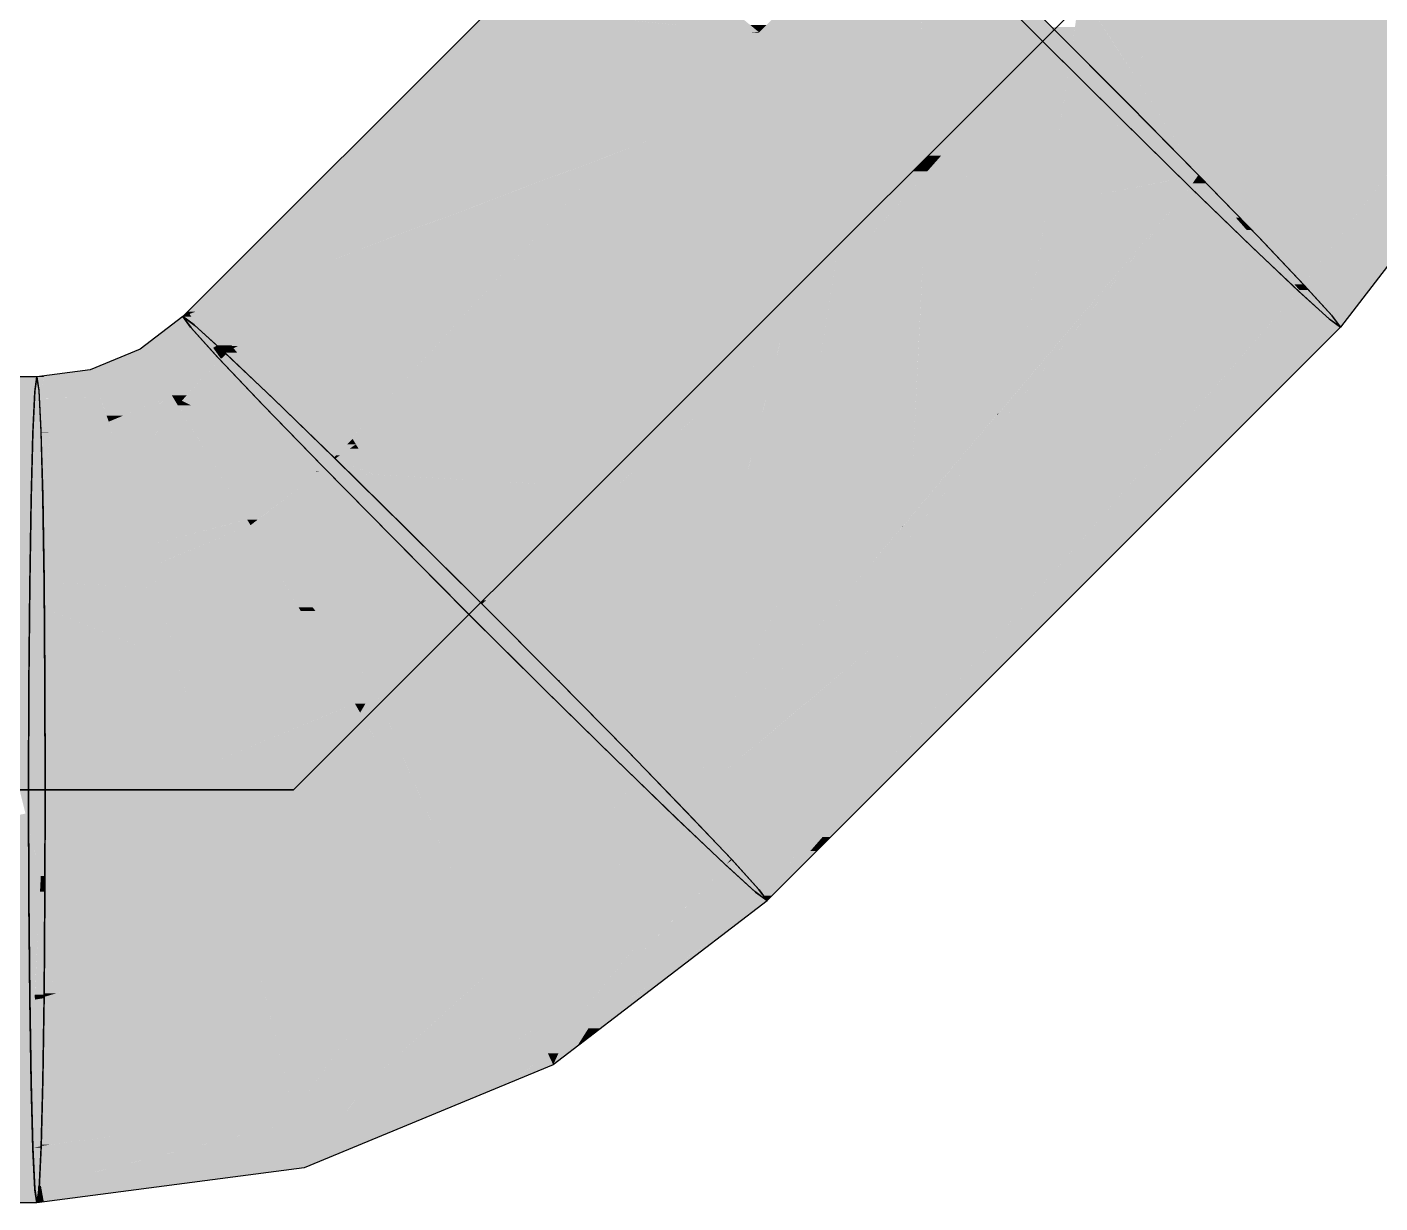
# Model space of a CAD drawing. Extents: x 0 to 756, y -25 to 420.
# Drawn here: x 333.485 to 335.319, y 205.983 to 207.577 of the extents above; entities that cross this region are included whole.
import ezdxf

# ---------------------------------------------------------------- set-up
doc = ezdxf.new("R2010")
doc.units = 0
doc.layers.get('0').update_dxf_attribs({"lineweight": 25})
doc.layers.add('S_Schmutzwasser', color=7, linetype='Continuous', lineweight=35, true_color=0x808040)
doc.layers.add('S_Schmutzwasser-Shading', color=7, linetype='Continuous', lineweight=35, true_color=0x808040)

# ---------------------------------------------------------------- blocks, each defined once
blk = doc.blocks.new('Shading-A0T78OMVOY', base_point=(335.2149, 207.2281))
at = {"layer": 'S_Schmutzwasser-Shading', "color": 57, "true_color": 0x7d7d3e}
for points in [[(334.6975, 207.5688), (334.4762, 207.5688), (334.6876, 207.7613)], [(334.4762, 207.5688), (334.6876, 207.7613), (334.6687, 207.7613)], [(334.8755, 207.5754), (334.6972, 207.5754), (334.6876, 207.7613)], [(334.9614, 207.5491), (334.9015, 207.5491), (334.9119, 207.6266)], [(334.9871, 207.5091), (335.0264, 207.6266), (334.9119, 207.6266)], [(335.1722, 207.5091), (334.9871, 207.5091), (335.2492, 207.6095)], [(334.9871, 207.5091), (335.2492, 207.6095), (335.0207, 207.6095)], [(334.5307, 207.4245), (334.3318, 207.4245), (334.4762, 207.5688)], [(334.5389, 207.4027), (334.6975, 207.5688), (334.4762, 207.5688)], [(334.7061, 207.4027), (334.5389, 207.4027), (334.6975, 207.5688)], [(334.6985, 207.5492), (334.8755, 207.5754), (334.6972, 207.5754)], [(334.8526, 207.5492), (334.6985, 207.5492), (334.8755, 207.5754)], [(334.9014, 207.5492), (334.8526, 207.5492), (334.8771, 207.5738)], [(334.8526, 207.5492), (334.8771, 207.5738), (334.8741, 207.5738)], [(334.9015, 207.5491), (334.9052, 207.577), (334.8739, 207.577)], [(334.8771, 207.5738), (334.8741, 207.5738), (334.8755, 207.5754)], [(334.7061, 207.4027), (334.8526, 207.5492), (334.6985, 207.5492)], [(334.705, 207.3813), (334.852, 207.5485), (334.8518, 207.5485)], [(334.7239, 207.4027), (334.7061, 207.4027), (334.8518, 207.5485)], [(334.8677, 207.3365), (334.7279, 207.3365), (334.9021, 207.5485)], [(334.8861, 207.529), (334.8348, 207.529), (334.8526, 207.5492)], [(334.852, 207.5485), (334.8518, 207.5485), (334.8526, 207.5492)], [(334.8538, 207.5485), (334.9014, 207.5492), (334.8526, 207.5492)], [(334.9021, 207.5485), (334.8538, 207.5485), (334.9014, 207.5492)], [(334.8861, 207.529), (334.9021, 207.5485), (334.8538, 207.5485)], [(334.9754, 207.4744), (334.8901, 207.4744), (334.9021, 207.5485)], [(334.9411, 207.5091), (334.9614, 207.5491), (334.9015, 207.5491)], [(334.9871, 207.5091), (334.9411, 207.5091), (334.9614, 207.5491)], [(334.7647, 207.3813), (334.705, 207.3813), (334.8861, 207.529)], [(334.705, 207.3813), (334.8861, 207.529), (334.8348, 207.529)], [(334.9754, 207.4744), (334.9871, 207.5091), (334.9411, 207.5091)], [(335.0093, 207.4744), (334.9754, 207.4744), (334.9871, 207.5091)], [(335.0713, 207.3776), (335.1722, 207.5091), (334.9871, 207.5091)], [(334.9227, 207.3472), (334.8694, 207.3472), (334.9754, 207.4744)], [(334.8694, 207.3472), (334.9754, 207.4744), (334.8901, 207.4744)], [(335.0724, 207.3764), (334.9348, 207.3764), (334.9754, 207.4744)], [(335.0713, 207.3776), (335.0093, 207.4744), (334.9754, 207.4744)], [(334.5233, 207.2199), (334.1273, 207.2199), (334.3318, 207.4245)], [(334.4658, 207.2813), (334.5307, 207.4245), (334.3318, 207.4245)], [(334.5847, 207.2813), (334.4658, 207.2813), (334.5307, 207.4245)], [(334.5847, 207.2813), (334.7061, 207.4027), (334.5389, 207.4027)], [(334.705, 207.3813), (334.6847, 207.3813), (334.7061, 207.4027)], [(334.705, 207.3813), (334.7239, 207.4027), (334.7061, 207.4027)], [(334.624, 207.289), (334.5924, 207.289), (334.705, 207.3813)], [(334.5924, 207.289), (334.705, 207.3813), (334.6847, 207.3813)], [(334.7012, 207.304), (334.6372, 207.304), (334.705, 207.3813)], [(334.7012, 207.304), (334.7647, 207.3813), (334.705, 207.3813)], [(334.9227, 207.3472), (335.0724, 207.3764), (334.9348, 207.3764)], [(335.0466, 207.3472), (334.9227, 207.3472), (335.0651, 207.3657)], [(334.9227, 207.3472), (335.0651, 207.3657), (335.0179, 207.3657)], [(335.0651, 207.3657), (335.0179, 207.3657), (335.0724, 207.3764)], [(335.0651, 207.3657), (335.0741, 207.3747), (335.0713, 207.3747)], [(335.0741, 207.3747), (335.0713, 207.3747), (335.0724, 207.3764)], [(334.8351, 207.1358), (335.0466, 207.3472), (334.9227, 207.3472)], [(334.8677, 207.3365), (334.9227, 207.3472), (334.8694, 207.3472)], [(334.9183, 207.3365), (334.8677, 207.3365), (334.9227, 207.3472)], [(334.7012, 207.304), (334.8677, 207.3365), (334.7279, 207.3365)], [(334.8624, 207.304), (334.7012, 207.304), (334.8677, 207.3365)], [(334.8351, 207.1358), (334.9183, 207.3365), (334.8677, 207.3365)], [(334.6978, 207.236), (334.5775, 207.236), (334.7005, 207.289)], [(334.5775, 207.236), (334.7005, 207.289), (334.624, 207.289)], [(334.6173, 207.2813), (334.5847, 207.2813), (334.624, 207.289)], [(334.5847, 207.2813), (334.624, 207.289), (334.5924, 207.289)], [(334.624, 207.289), (334.7012, 207.304), (334.6372, 207.304)], [(334.7005, 207.289), (334.624, 207.289), (334.7012, 207.304)], [(334.8351, 207.1358), (334.6929, 207.1358), (334.8624, 207.304)], [(334.6929, 207.1358), (334.8624, 207.304), (334.7012, 207.304)], [(334.5233, 207.2199), (334.5847, 207.2813), (334.4658, 207.2813)], [(334.5749, 207.2199), (334.5233, 207.2199), (334.5847, 207.2813)], [(334.5775, 207.236), (334.6173, 207.2813), (334.5847, 207.2813)], [(334.6854, 206.9861), (334.5375, 206.9861), (334.5775, 207.236)], [(334.6854, 206.9861), (334.6978, 207.236), (334.5775, 207.236)], [(333.9704, 207.0187), (333.9261, 207.0187), (334.5233, 207.2199)], [(333.9261, 207.0187), (334.5233, 207.2199), (334.1273, 207.2199)], [(334.3089, 207.0055), (333.9341, 207.0055), (334.5233, 207.2199)], [(334.5052, 207.148), (334.4514, 207.148), (334.5233, 207.2199)], [(334.5344, 206.9665), (334.4596, 206.9665), (334.5749, 207.2199)], [(334.4596, 206.9665), (334.5749, 207.2199), (334.5233, 207.2199)], [(334.2843, 206.9548), (334.2582, 206.9548), (334.5052, 207.148)], [(334.2582, 206.9548), (334.5052, 207.148), (334.4514, 207.148)], [(334.4587, 206.963), (334.2937, 206.963), (334.5052, 207.148)], [(334.6854, 206.9861), (334.8351, 207.1358), (334.6929, 207.1358)], [(333.9306, 207.0112), (333.9186, 207.0112), (333.9261, 207.0187)], [(333.9341, 207.0055), (333.9704, 207.0187), (333.9261, 207.0187)], [(333.9008, 206.9934), (333.9092, 206.9965), (333.9039, 206.9965)], [(333.9048, 206.9934), (333.9008, 206.9934), (333.9092, 206.9965)], [(333.9424, 206.9918), (333.9024, 206.9918), (333.9395, 206.9965)], [(333.9024, 206.9918), (333.9395, 206.9965), (333.9092, 206.9965)], [(333.9092, 206.9965), (333.9039, 206.9965), (333.9306, 207.0112)], [(333.9039, 206.9965), (333.9306, 207.0112), (333.9186, 207.0112)], [(333.9395, 206.9965), (333.9092, 206.9965), (333.9341, 207.0055)], [(333.9092, 206.9965), (333.9341, 207.0055), (333.9223, 207.0055)], [(333.9341, 207.0055), (333.9223, 207.0055), (333.9306, 207.0112)], [(333.9554, 206.9702), (334.3089, 207.0055), (333.9341, 207.0055)], [(334.2736, 206.9702), (333.9554, 206.9702), (334.3089, 207.0055)], [(333.9208, 206.9736), (333.8816, 206.9736), (333.9037, 206.9906)], [(333.9024, 206.9918), (333.9048, 206.9934), (333.9008, 206.9934)], [(333.9509, 206.972), (333.9224, 206.972), (333.9024, 206.9918)], [(333.9554, 206.9702), (333.9424, 206.9918), (333.9024, 206.9918)], [(334.5093, 206.8099), (334.6854, 206.9861), (334.5375, 206.9861)], [(333.7878, 206.9016), (333.9228, 206.9717), (333.8791, 206.9717)], [(333.9616, 206.9016), (333.7878, 206.9016), (333.9228, 206.9717)], [(333.9228, 206.9717), (333.8791, 206.9717), (333.8816, 206.9736)], [(333.9228, 206.9717), (333.9208, 206.9736), (333.8816, 206.9736)], [(334.2569, 206.9535), (333.9411, 206.9535), (333.9224, 206.972)], [(333.9554, 206.9702), (333.9509, 206.972), (333.9224, 206.972)], [(334.0019, 206.8934), (333.9661, 206.8934), (333.9228, 206.9717)], [(334.2569, 206.9535), (334.2736, 206.9702), (333.9554, 206.9702)], [(334.4194, 206.8066), (334.1217, 206.8066), (334.4587, 206.963)], [(334.4411, 206.9548), (334.2843, 206.9548), (334.4587, 206.963)], [(334.2843, 206.9548), (334.4587, 206.963), (334.2937, 206.963)], [(334.5093, 206.8099), (334.4202, 206.8099), (334.5338, 206.963)], [(334.4202, 206.8099), (334.5338, 206.963), (334.4587, 206.963)], [(334.5338, 206.963), (334.4587, 206.963), (334.5344, 206.9665)], [(334.4587, 206.963), (334.5344, 206.9665), (334.4596, 206.9665)], [(334.0999, 206.7965), (334.2569, 206.9535), (333.9411, 206.9535)], [(334.1073, 206.7999), (334.1033, 206.7999), (334.2828, 206.9535)], [(334.1033, 206.7999), (334.2828, 206.9535), (334.2569, 206.9535)], [(334.1073, 206.7999), (334.4411, 206.9548), (334.2843, 206.9548)], [(334.2828, 206.9535), (334.2569, 206.9535), (334.2843, 206.9548)], [(334.2569, 206.9535), (334.2843, 206.9548), (334.2582, 206.9548)], [(333.8168, 206.852), (333.6679, 206.852), (333.7878, 206.9016)], [(333.8721, 206.7901), (333.853, 206.7901), (333.7878, 206.9016)], [(333.8757, 206.7853), (333.9616, 206.9016), (333.7878, 206.9016)], [(334.026, 206.7853), (333.8757, 206.7853), (333.9616, 206.9016)], [(334.0334, 206.7719), (334.0019, 206.8934), (333.9661, 206.8934)], [(334.1031, 206.7932), (334.0625, 206.7932), (334.0019, 206.8934)], [(334.0754, 206.7719), (334.0334, 206.7719), (334.0019, 206.8934)], [(333.8205, 206.8457), (333.6527, 206.8457), (333.8168, 206.852)], [(333.6527, 206.8457), (333.8168, 206.852), (333.6679, 206.852)], [(333.658, 206.8266), (333.5079, 206.8266), (333.6527, 206.8457)], [(333.6607, 206.8169), (333.8205, 206.8457), (333.6527, 206.8457)], [(333.8373, 206.8169), (333.6607, 206.8169), (333.8205, 206.8457)], [(315.7383, 206.545), (333.5094, 206.545), (333.4492, 206.8226)], [(333.5081, 206.7916), (333.5079, 206.8226), (333.4492, 206.8226)], [(333.5081, 206.7916), (333.4559, 206.7916), (333.4492, 206.8226)], [(333.6586, 206.8243), (333.5079, 206.8243), (333.658, 206.8266)], [(333.5079, 206.8243), (333.658, 206.8266), (333.5079, 206.8266)], [(333.5426, 206.8226), (333.5079, 206.8226), (333.5079, 206.8243)], [(333.6607, 206.8169), (333.6586, 206.8243), (333.5079, 206.8243)], [(333.5081, 206.7884), (333.5426, 206.8226), (333.5079, 206.8226)], [(333.5342, 206.7884), (333.5081, 206.7884), (333.5426, 206.8226)], [(333.671, 206.7791), (333.5319, 206.7791), (333.6607, 206.8169)], [(333.5319, 206.7791), (333.6607, 206.8169), (333.5412, 206.8169)], [(333.6607, 206.8169), (333.5412, 206.8169), (333.5426, 206.8226)], [(333.853, 206.7901), (333.668, 206.7901), (333.6607, 206.8169)], [(333.853, 206.7901), (333.8373, 206.8169), (333.6607, 206.8169)], [(334.1034, 206.7965), (334.0999, 206.7965), (334.1073, 206.7999)], [(334.0999, 206.7965), (334.1073, 206.7999), (334.1033, 206.7999)], [(334.1015, 206.7948), (334.1034, 206.7965), (334.0999, 206.7965)], [(334.344, 206.7948), (334.1015, 206.7948), (334.4194, 206.8066)], [(334.1015, 206.7948), (334.2394, 206.7999), (334.1073, 206.7999)], [(334.1339, 206.762), (334.344, 206.7948), (334.1015, 206.7948)], [(334.2394, 206.7999), (334.1073, 206.7999), (334.4194, 206.8066)], [(334.1073, 206.7999), (334.4194, 206.8066), (334.1217, 206.8066)], [(334.412, 206.7771), (334.2302, 206.7771), (334.4194, 206.8066)], [(334.3903, 206.6909), (334.5093, 206.8099), (334.4202, 206.8099)], [(333.5094, 206.545), (333.5081, 206.7916), (333.4559, 206.7916)], [(333.5319, 206.7791), (333.5342, 206.7884), (333.5081, 206.7884)], [(333.6878, 206.718), (333.5085, 206.718), (333.5081, 206.7884)], [(333.6878, 206.718), (333.671, 206.7791), (333.5319, 206.7791)], [(333.6878, 206.718), (333.853, 206.7901), (333.668, 206.7901)], [(333.8952, 206.718), (333.6878, 206.718), (333.853, 206.7901)], [(333.8757, 206.7853), (333.8558, 206.7853), (333.853, 206.7901)], [(333.8757, 206.7853), (333.8721, 206.7901), (333.853, 206.7901)], [(333.9175, 206.6798), (333.8757, 206.7853), (333.8558, 206.7853)], [(333.9554, 206.6798), (333.9175, 206.6798), (333.8757, 206.7853)], [(334.0459, 206.7493), (333.9029, 206.7493), (333.8757, 206.7853)], [(334.0459, 206.7493), (334.026, 206.7853), (333.8757, 206.7853)], [(334.1346, 206.7614), (334.0617, 206.7614), (334.1031, 206.7932)], [(334.0754, 206.7719), (334.1031, 206.7932), (334.0625, 206.7932)], [(334.3757, 206.762), (334.1339, 206.762), (334.412, 206.7771)], [(334.1339, 206.762), (334.412, 206.7771), (334.2302, 206.7771)], [(334.3905, 206.6917), (334.2059, 206.6917), (334.412, 206.7771)], [(334.2041, 206.6911), (333.9801, 206.6911), (334.1346, 206.7614)], [(334.0459, 206.7493), (334.0754, 206.7719), (334.0334, 206.7719)], [(334.108, 206.7493), (334.0459, 206.7493), (334.1346, 206.7614)], [(334.0459, 206.7493), (334.1346, 206.7614), (334.0617, 206.7614)], [(334.2042, 206.691), (334.3757, 206.762), (334.1339, 206.762)], [(333.9554, 206.6798), (334.0459, 206.7493), (333.9029, 206.7493)], [(333.9554, 206.6798), (334.108, 206.7493), (334.0459, 206.7493)], [(333.5093, 206.5759), (333.6878, 206.718), (333.5085, 206.718)], [(333.7267, 206.5759), (333.5093, 206.5759), (333.6878, 206.718)], [(333.9186, 206.6779), (333.8952, 206.718), (333.6878, 206.718)], [(333.9186, 206.6779), (333.6988, 206.6779), (333.6878, 206.718)], [(334.1718, 206.6798), (333.9554, 206.6798), (334.2041, 206.6911)], [(333.9554, 206.6798), (334.2041, 206.6911), (333.9801, 206.6911)], [(334.28, 206.6144), (333.9833, 206.6144), (334.2041, 206.6911)], [(334.2071, 206.691), (334.2042, 206.691), (334.2059, 206.6917)], [(334.2725, 206.6219), (334.2071, 206.691), (334.2042, 206.691)], [(334.2072, 206.6909), (334.3905, 206.6917), (334.2059, 206.6917)], [(334.3213, 206.6219), (334.2725, 206.6219), (334.2071, 206.691)], [(334.3903, 206.6909), (334.2072, 206.6909), (334.3905, 206.6917)], [(334.3213, 206.6219), (334.3903, 206.6909), (334.2072, 206.6909)], [(333.7037, 206.6598), (333.9186, 206.6779), (333.6988, 206.6779)], [(333.9292, 206.6598), (333.7037, 206.6598), (333.9186, 206.6779)], [(333.9186, 206.6779), (333.9554, 206.6798), (333.9175, 206.6798)], [(333.9529, 206.6779), (333.9186, 206.6779), (333.9554, 206.6798)], [(333.9292, 206.6598), (333.9529, 206.6779), (333.9186, 206.6779)], [(333.9436, 206.6598), (333.9292, 206.6598), (333.9554, 206.6798)], [(333.9692, 206.6474), (333.9363, 206.6474), (333.9554, 206.6798)], [(333.9833, 206.6144), (334.1718, 206.6798), (333.9554, 206.6798)], [(333.7267, 206.5759), (333.9292, 206.6598), (333.7037, 206.6598)], [(333.8742, 206.5759), (333.7267, 206.5759), (333.9363, 206.6474)], [(333.7267, 206.5759), (333.9363, 206.6474), (333.8994, 206.6474)], [(333.9363, 206.6474), (333.8994, 206.6474), (333.9292, 206.6598)], [(333.9597, 206.6062), (333.9005, 206.6062), (333.9363, 206.6474)], [(333.9363, 206.6474), (333.9436, 206.6598), (333.9292, 206.6598)], [(333.9551, 206.6144), (333.9692, 206.6474), (333.9363, 206.6474)], [(333.9833, 206.6144), (333.9551, 206.6144), (333.9692, 206.6474)], [(333.9597, 206.6062), (333.9833, 206.6144), (333.9551, 206.6144)], [(333.9868, 206.6062), (333.9597, 206.6062), (333.9833, 206.6144)], [(333.9918, 206.5946), (334.28, 206.6144), (333.9833, 206.6144)], [(334.2996, 206.5946), (333.9918, 206.5946), (334.28, 206.6144)], [(334.2968, 206.5974), (334.3213, 206.6219), (334.2725, 206.6219)], [(334.0514, 206.4454), (333.7609, 206.4454), (333.9597, 206.6062)], [(333.7609, 206.4454), (333.9417, 206.5916), (333.8878, 206.5916)], [(333.9417, 206.5916), (333.8878, 206.5916), (333.9597, 206.6062)], [(333.8878, 206.5916), (333.9597, 206.6062), (333.9005, 206.6062)], [(334.0677, 206.4166), (333.9868, 206.6062), (333.9597, 206.6062)], [(334.0677, 206.4166), (334.2996, 206.5946), (333.9918, 206.5946)], [(333.5094, 206.5473), (333.7267, 206.5759), (333.5093, 206.5759)], [(333.7065, 206.5473), (333.5094, 206.5473), (333.7267, 206.5759)], [(333.7609, 206.4454), (333.6344, 206.4454), (333.7267, 206.5759)], [(333.7609, 206.4454), (333.8742, 206.5759), (333.7267, 206.5759)], [(333.4747, 206.5426), (315.7383, 206.545), (333.5094, 206.545)], [(333.4747, 206.5426), (333.5094, 206.5426), (333.5094, 206.545)], [(333.4749, 206.5421), (333.5094, 206.5426), (333.4747, 206.5426)], [(333.5094, 206.5421), (333.4749, 206.5421), (333.5094, 206.5426)], [(333.5035, 206.4258), (333.5094, 206.5421), (333.4749, 206.5421)], [(333.5088, 206.4258), (333.5035, 206.4258), (333.5094, 206.5426)], [(333.508, 206.2667), (333.7065, 206.5473), (333.5094, 206.5473)], [(333.4977, 206.4492), (333.1714, 206.4492), (333.4827, 206.5105)], [(332.9418, 206.263), (332.2242, 206.263), (333.4977, 206.4492)], [(332.2242, 206.263), (333.4977, 206.4492), (333.1714, 206.4492)], [(333.5035, 206.4258), (333.4279, 206.4258), (333.4977, 206.4492)], [(333.537, 206.2705), (333.5107, 206.2705), (333.7609, 206.4454)], [(333.5107, 206.2705), (333.7609, 206.4454), (333.6344, 206.4454)], [(333.7977, 206.3048), (333.5809, 206.3048), (333.7609, 206.4454)], [(333.7684, 206.4166), (334.0514, 206.4454), (333.7609, 206.4454)], [(334.0677, 206.4166), (333.7684, 206.4166), (334.0514, 206.4454)], [(333.4952, 206.2628), (332.9412, 206.2628), (333.5035, 206.4258)], [(332.9412, 206.2628), (333.5035, 206.4258), (333.4279, 206.4258)], [(333.5087, 206.4048), (333.5024, 206.4048), (333.5035, 206.4258)], [(333.5087, 206.4048), (333.5088, 206.4258), (333.5035, 206.4258)], [(333.7977, 206.3048), (334.0677, 206.4166), (333.7684, 206.4166)], [(333.5079, 206.265), (333.4954, 206.265), (333.5087, 206.4048)], [(333.4954, 206.265), (333.5087, 206.4048), (333.5024, 206.4048)], [(333.537, 206.2705), (333.7977, 206.3048), (333.5809, 206.3048)], [(332.9408, 206.2626), (333.4952, 206.2626), (332.9412, 206.2628)], [(333.4952, 206.2626), (333.4952, 206.2628), (332.9412, 206.2628)], [(333.4952, 206.2626), (333.5079, 206.265), (333.4954, 206.265)], [(333.4952, 206.2626), (333.5079, 206.2626), (333.5079, 206.265)], [(333.508, 206.2667), (333.537, 206.2705), (333.5107, 206.2705)]]:
    blk.add_solid(points, dxfattribs=at)
at = {"layer": 'S_Schmutzwasser-Shading', "color": 47, "true_color": 0x6d6d36}
for points in [[(335.425, 207.5029), (335.1674, 207.5029), (335.2492, 207.6095)], [(335.425, 207.5029), (335.4691, 207.6095), (335.2492, 207.6095)], [(334.3937, 207.577), (334.1945, 207.577), (334.2127, 207.5952)], [(334.4658, 207.5698), (334.4463, 207.5952), (334.2127, 207.5952)], [(334.4772, 207.5698), (334.4658, 207.5698), (334.4463, 207.5952)], [(333.9848, 207.294), (333.9115, 207.294), (334.3937, 207.577)], [(333.9115, 207.294), (334.3937, 207.577), (334.1945, 207.577)], [(334.3318, 207.4245), (334.1733, 207.4245), (334.4762, 207.5688)], [(334.1733, 207.4245), (334.4762, 207.5688), (334.3818, 207.5688)], [(334.4762, 207.5688), (334.3818, 207.5688), (334.3937, 207.577)], [(334.4772, 207.5698), (334.4872, 207.5798), (334.4651, 207.5798)], [(334.4762, 207.5688), (334.4772, 207.5698), (334.4658, 207.5698)], [(335.3288, 207.3776), (335.0713, 207.3776), (335.425, 207.5029)], [(335.0713, 207.3776), (335.425, 207.5029), (335.1674, 207.5029)], [(333.9848, 207.294), (334.3318, 207.4245), (334.1733, 207.4245)], [(334.3108, 207.4034), (334.2759, 207.4034), (334.3318, 207.4245)], [(334.0363, 207.1415), (333.7648, 207.1415), (334.2759, 207.4034)], [(333.976, 207.2497), (333.8672, 207.2497), (334.2759, 207.4034)], [(333.9261, 207.0187), (333.924, 207.0187), (334.2759, 207.4034)], [(333.9261, 207.0187), (334.3108, 207.4034), (334.2759, 207.4034)], [(334.814, 207.0513), (334.8002, 207.0513), (335.0659, 207.3651)], [(334.8017, 207.0532), (334.8009, 207.0532), (335.0659, 207.3651)], [(334.8009, 207.0532), (335.0659, 207.3651), (335.0645, 207.3651)], [(334.8708, 207.1358), (334.8351, 207.1358), (335.0651, 207.3657)], [(335.2095, 207.2203), (334.9497, 207.2203), (335.0659, 207.3651)], [(335.0659, 207.3651), (335.0645, 207.3651), (335.0651, 207.3657)], [(335.0665, 207.3657), (335.0651, 207.3657), (335.0741, 207.3747)], [(335.0659, 207.3651), (335.0665, 207.3657), (335.0651, 207.3657)], [(335.0825, 207.3651), (335.0659, 207.3651), (335.0741, 207.3747)], [(335.1231, 207.3188), (335.1118, 207.3188), (335.0659, 207.3651)], [(335.1231, 207.3188), (335.0825, 207.3651), (335.0659, 207.3651)], [(335.2145, 207.2286), (335.3288, 207.3776), (335.0713, 207.3776)], [(335.1277, 207.3188), (335.1231, 207.3188), (335.0741, 207.3747)], [(335.2095, 207.2203), (335.1231, 207.3188), (335.1118, 207.3188)], [(335.144, 207.3019), (335.1379, 207.3019), (335.1231, 207.3188)], [(335.144, 207.3019), (335.1277, 207.3188), (335.1231, 207.3188)], [(333.8672, 207.2497), (333.9848, 207.294), (333.9115, 207.294)], [(335.2027, 207.2281), (335.144, 207.3019), (335.1379, 207.3019)], [(335.2149, 207.2281), (335.2027, 207.2281), (335.144, 207.3019)], [(333.7711, 207.1447), (333.7622, 207.1447), (333.976, 207.2497)], [(333.7622, 207.1447), (333.976, 207.2497), (333.8672, 207.2497)], [(334.7748, 206.7856), (334.6901, 206.7856), (335.2095, 207.2203)], [(334.9652, 207.0158), (334.7855, 207.0158), (335.2095, 207.2203)], [(334.7855, 207.0158), (335.2095, 207.2203), (334.9497, 207.2203)], [(335.2095, 207.2203), (335.2149, 207.2281), (335.2027, 207.2281)], [(335.2095, 207.2203), (335.2161, 207.2269), (335.2141, 207.2269)], [(335.2161, 207.2269), (335.2141, 207.2269), (335.2149, 207.2281)], [(333.7648, 207.1415), (333.759, 207.1415), (333.7622, 207.1447)], [(333.7648, 207.1415), (333.7711, 207.1447), (333.7622, 207.1447)], [(333.7011, 207.0775), (333.6812, 207.0775), (333.747, 207.128)], [(333.8206, 207.0704), (333.6947, 207.0704), (333.7547, 207.1339)], [(333.6947, 207.0704), (333.7491, 207.128), (333.747, 207.128)], [(333.7491, 207.128), (333.747, 207.128), (333.7547, 207.1339)], [(333.753, 207.1355), (333.7648, 207.1415), (333.759, 207.1415)], [(333.7697, 207.1355), (333.753, 207.1355), (333.7648, 207.1415)], [(333.828, 207.0633), (333.7697, 207.1355), (333.753, 207.1355)], [(333.828, 207.0633), (334.0363, 207.1415), (333.7648, 207.1415)], [(333.9648, 207.0633), (333.828, 207.0633), (334.0363, 207.1415)], [(334.8009, 207.0532), (334.7525, 207.0532), (334.8351, 207.1358)], [(334.8009, 207.0532), (334.8708, 207.1358), (334.8351, 207.1358)], [(333.6306, 207.0434), (333.599, 207.0434), (333.6812, 207.0775)], [(333.6891, 207.0643), (333.6617, 207.0643), (333.6812, 207.0775)], [(333.6947, 207.0704), (333.6854, 207.0704), (333.6812, 207.0775)], [(333.6947, 207.0704), (333.7011, 207.0775), (333.6812, 207.0775)], [(333.6891, 207.0643), (333.6947, 207.0704), (333.6854, 207.0704)], [(333.7066, 207.0643), (333.6891, 207.0643), (333.6947, 207.0704)], [(333.8489, 206.9906), (333.8206, 207.0704), (333.6947, 207.0704)], [(333.9037, 206.9906), (333.8489, 206.9906), (333.8206, 207.0704)], [(333.6747, 207.0452), (333.6332, 207.0452), (333.6891, 207.0643)], [(333.6332, 207.0452), (333.6891, 207.0643), (333.6617, 207.0643)], [(333.7182, 207.0163), (333.6528, 207.0163), (333.6891, 207.0643)], [(333.7242, 207.0065), (333.7066, 207.0643), (333.6891, 207.0643)], [(333.8183, 207.0065), (333.7242, 207.0065), (333.7066, 207.0643)], [(333.9008, 206.9934), (333.9648, 207.0633), (333.828, 207.0633)], [(334.6722, 206.9003), (334.6717, 206.9003), (334.8002, 207.0513)], [(334.6717, 206.9003), (334.8002, 207.0513), (334.7994, 207.0513)], [(334.7442, 206.9861), (334.6854, 206.9861), (334.8009, 207.0532)], [(334.6854, 206.9861), (334.8009, 207.0532), (334.7525, 207.0532)], [(334.7855, 207.0158), (334.7701, 207.0158), (334.8002, 207.0513)], [(334.7855, 207.0158), (334.814, 207.0513), (334.8002, 207.0513)], [(334.8002, 207.0513), (334.7994, 207.0513), (334.8009, 207.0532)], [(334.8002, 207.0513), (334.8017, 207.0532), (334.8009, 207.0532)], [(333.6285, 207.042), (333.5956, 207.042), (333.6306, 207.0434)], [(333.5956, 207.042), (333.6306, 207.0434), (333.599, 207.0434)], [(333.601, 207.0235), (333.6285, 207.042), (333.5956, 207.042)], [(333.6582, 207.0235), (333.601, 207.0235), (333.6733, 207.0434)], [(333.601, 207.0235), (333.6733, 207.0434), (333.6306, 207.0434)], [(333.6733, 207.0434), (333.6306, 207.0434), (333.6747, 207.0452)], [(333.6306, 207.0434), (333.6747, 207.0452), (333.6332, 207.0452)], [(333.4492, 206.8226), (333.5079, 206.8226), (332.0705, 207.0276)], [(333.5079, 206.8226), (332.0705, 207.0276), (333.5038, 207.0276)], [(333.7242, 207.0065), (333.6059, 207.0065), (333.601, 207.0235)], [(333.6528, 207.0163), (333.6582, 207.0235), (333.601, 207.0235)], [(333.7242, 207.0065), (333.7182, 207.0163), (333.6528, 207.0163)], [(333.9008, 206.9934), (333.9261, 207.0187), (333.924, 207.0187)], [(334.7241, 206.8676), (334.6665, 206.8676), (334.7855, 207.0158)], [(334.6921, 206.8995), (334.6716, 206.8995), (334.7855, 207.0158)], [(334.6716, 206.8995), (334.7855, 207.0158), (334.7701, 207.0158)], [(334.6901, 206.7856), (334.9652, 207.0158), (334.7855, 207.0158)], [(333.6342, 206.9093), (333.7242, 207.0065), (333.6059, 207.0065)], [(333.7831, 206.9093), (333.6342, 206.9093), (333.7242, 207.0065)], [(333.8775, 206.9745), (333.7436, 206.9745), (333.7242, 207.0065)], [(333.8816, 206.9736), (333.8183, 207.0065), (333.7242, 207.0065)], [(333.8816, 206.9736), (333.9037, 206.9906), (333.8489, 206.9906)], [(334.6717, 206.9003), (334.5996, 206.9003), (334.6854, 206.9861)], [(334.6717, 206.9003), (334.7442, 206.9861), (334.6854, 206.9861)], [(333.7831, 206.9093), (333.8775, 206.9745), (333.7436, 206.9745)], [(333.7977, 206.9093), (333.7831, 206.9093), (333.8816, 206.9736)], [(333.7831, 206.9093), (333.8816, 206.9736), (333.8762, 206.9736)], [(333.8816, 206.9736), (333.8762, 206.9736), (333.8775, 206.9745)], [(333.6447, 206.8734), (333.7831, 206.9093), (333.6342, 206.9093)], [(333.7878, 206.9016), (333.7537, 206.9016), (333.7831, 206.9093)], [(333.7878, 206.9016), (333.7977, 206.9093), (333.7831, 206.9093)], [(333.6964, 206.8734), (333.6447, 206.8734), (333.7878, 206.9016)], [(333.6447, 206.8734), (333.7878, 206.9016), (333.7537, 206.9016)], [(333.6842, 206.8588), (333.649, 206.8588), (333.7878, 206.9016)], [(334.4402, 206.6263), (334.6716, 206.8995), (334.6711, 206.8995)], [(334.5954, 206.8099), (334.5093, 206.8099), (334.6717, 206.9003)], [(334.5093, 206.8099), (334.6717, 206.9003), (334.5996, 206.9003)], [(334.6665, 206.8676), (334.6446, 206.8676), (334.6716, 206.8995)], [(334.6665, 206.8676), (334.6921, 206.8995), (334.6716, 206.8995)], [(334.6716, 206.8995), (334.6711, 206.8995), (334.6717, 206.9003)], [(334.6716, 206.8995), (334.6722, 206.9003), (334.6717, 206.9003)], [(333.649, 206.8588), (333.6964, 206.8734), (333.6447, 206.8734)], [(334.4727, 206.6263), (334.4402, 206.6263), (334.6665, 206.8676)], [(334.4402, 206.6263), (334.6665, 206.8676), (334.6446, 206.8676)], [(334.6476, 206.7501), (334.5721, 206.7501), (334.6665, 206.8676)], [(334.6901, 206.7856), (334.6533, 206.7856), (334.7241, 206.8676)], [(334.6533, 206.7856), (334.7241, 206.8676), (334.6665, 206.8676)], [(333.6527, 206.8457), (333.6842, 206.8588), (333.649, 206.8588)], [(334.4555, 206.6909), (334.3903, 206.6909), (334.5093, 206.8099)], [(334.4402, 206.6263), (334.5954, 206.8099), (334.5093, 206.8099)], [(334.4839, 206.7424), (334.4788, 206.7424), (334.5093, 206.8099)], [(334.6302, 206.6409), (334.7748, 206.7856), (334.6901, 206.7856)], [(334.6476, 206.7501), (334.6901, 206.7856), (334.6533, 206.7856)], [(334.6754, 206.7501), (334.6476, 206.7501), (334.6901, 206.7856)], [(334.4172, 206.5572), (334.6476, 206.7501), (334.5721, 206.7501)], [(334.4402, 206.6263), (334.4263, 206.6263), (334.4788, 206.7424)], [(334.4402, 206.6263), (334.4839, 206.7424), (334.4788, 206.7424)], [(334.6302, 206.6409), (334.5173, 206.6409), (334.6476, 206.7501)], [(334.6302, 206.6409), (334.6754, 206.7501), (334.6476, 206.7501)], [(334.3494, 206.6219), (334.3213, 206.6219), (334.3903, 206.6909)], [(334.4104, 206.5911), (334.3311, 206.5911), (334.3903, 206.6909)], [(334.4104, 206.5911), (334.4555, 206.6909), (334.3903, 206.6909)], [(334.5464, 206.5572), (334.4172, 206.5572), (334.6302, 206.6409)], [(334.4172, 206.5572), (334.6302, 206.6409), (334.5173, 206.6409)], [(334.2991, 206.5974), (334.2968, 206.5974), (334.3213, 206.6219)], [(334.3342, 206.5962), (334.298, 206.5962), (334.3494, 206.6219)], [(334.298, 206.5962), (334.3494, 206.6219), (334.3213, 206.6219)], [(334.4285, 206.5911), (334.4104, 206.5911), (334.4402, 206.6263)], [(334.4104, 206.5911), (334.4402, 206.6263), (334.4263, 206.6263)], [(334.4172, 206.5572), (334.4727, 206.6263), (334.4402, 206.6263)], [(334.298, 206.5962), (334.2991, 206.5974), (334.2968, 206.5974)], [(334.3203, 206.5729), (334.3342, 206.5962), (334.298, 206.5962)], [(334.4021, 206.5729), (334.3203, 206.5729), (334.4104, 206.5911)], [(334.3203, 206.5729), (334.4104, 206.5911), (334.3311, 206.5911)], [(334.4172, 206.5572), (334.395, 206.5572), (334.4104, 206.5911)], [(334.4172, 206.5572), (334.4285, 206.5911), (334.4104, 206.5911)], [(334.376, 206.515), (334.4021, 206.5729), (334.3203, 206.5729)], [(334.4032, 206.515), (334.376, 206.515), (334.4172, 206.5572)], [(334.376, 206.515), (334.4172, 206.5572), (334.395, 206.5572)], [(334.4299, 206.494), (334.3962, 206.494), (334.4172, 206.5572)], [(334.4388, 206.4496), (334.5464, 206.5572), (334.4172, 206.5572)], [(334.3962, 206.494), (334.4032, 206.515), (334.376, 206.515)], [(334.4388, 206.4496), (334.4299, 206.494), (334.3962, 206.494)], [(333.9884, 206.3048), (333.7977, 206.3048), (334.0677, 206.4166)], [(334.1267, 206.3092), (333.9915, 206.3092), (334.0677, 206.4166)], [(333.8061, 206.2705), (333.537, 206.2705), (333.7977, 206.3048)], [(333.8467, 206.1051), (333.9884, 206.3048), (333.7977, 206.3048)], [(333.9483, 206.1472), (333.8766, 206.1472), (334.1267, 206.3092)], [(333.8766, 206.1472), (334.1267, 206.3092), (333.9915, 206.3092)], [(334.1661, 206.2374), (334.0477, 206.2374), (334.1267, 206.3092)], [(332.888, 206.2556), (333.4952, 206.2625), (332.9398, 206.2625)], [(333.4952, 206.2625), (332.9398, 206.2625), (333.4952, 206.2626)], [(332.9398, 206.2625), (333.4952, 206.2626), (332.9408, 206.2626)], [(333.4957, 206.2584), (333.1376, 206.2584), (333.4952, 206.2625)], [(333.5079, 206.2625), (333.4952, 206.2625), (333.5079, 206.2626)], [(333.4952, 206.2625), (333.5079, 206.2626), (333.4952, 206.2626)], [(333.4955, 206.2603), (333.5079, 206.2625), (333.4952, 206.2625)], [(333.5079, 206.2603), (333.4955, 206.2603), (333.5079, 206.2625)], [(333.5199, 206.1617), (333.5059, 206.1617), (333.5357, 206.262)], [(333.5059, 206.1617), (333.5357, 206.262), (333.5079, 206.262)], [(333.5357, 206.262), (333.5079, 206.262), (333.537, 206.2705)], [(333.5079, 206.262), (333.5239, 206.2667), (333.508, 206.2667)], [(333.5239, 206.2667), (333.508, 206.2667), (333.537, 206.2705)], [(333.8403, 206.1086), (333.5115, 206.1086), (333.537, 206.2705)], [(333.8467, 206.1051), (333.8061, 206.2705), (333.537, 206.2705)], [(332.2094, 206.0594), (333.5038, 206.0594), (333.5079, 206.2603)], [(332.85, 206.2504), (333.4442, 206.2504), (333.4957, 206.2584)], [(333.2644, 206.2556), (332.888, 206.2556), (333.4957, 206.2584)], [(332.888, 206.2556), (333.4957, 206.2584), (333.1376, 206.2584)], [(333.4957, 206.2584), (333.5079, 206.2603), (333.4955, 206.2603)], [(333.9483, 206.1472), (334.1661, 206.2374), (334.0477, 206.2374)], [(333.5115, 206.1086), (333.5049, 206.1086), (333.5059, 206.1617)], [(333.5115, 206.1086), (333.5199, 206.1617), (333.5059, 206.1617)], [(333.8467, 206.1051), (333.9483, 206.1472), (333.8766, 206.1472)], [(333.5039, 206.06), (333.5115, 206.1086), (333.5049, 206.1086)], [(333.5165, 206.0617), (333.5042, 206.0617), (333.5115, 206.1086)], [(333.5119, 206.1051), (333.8403, 206.1086), (333.5115, 206.1086)], [(333.8467, 206.1051), (333.5119, 206.1051), (333.8403, 206.1086)], [(333.5165, 206.0617), (333.8467, 206.1051), (333.5119, 206.1051)], [(333.5039, 206.06), (333.5165, 206.0617), (333.5042, 206.0617)], [(332.1984, 206.0577), (333.4945, 206.0577), (332.2094, 206.0594)], [(333.4945, 206.0577), (332.2094, 206.0594), (333.5038, 206.0594)], [(333.4945, 206.0577), (333.5038, 206.0577), (333.5038, 206.0594)]]:
    blk.add_solid(points, dxfattribs=at)
at = {"layer": 'S_Schmutzwasser-Shading', "color": 59, "true_color": 0x505028}
for points in [[(333.865, 207.3535), (334.2127, 207.5952), (334.1066, 207.5952)], [(333.9711, 207.3535), (333.865, 207.3535), (334.2127, 207.5952)], [(335.3103, 207.2286), (335.2145, 207.2286), (335.4876, 207.4598)], [(335.2145, 207.2286), (335.4876, 207.4598), (335.3919, 207.4598)], [(333.8672, 207.2497), (333.7612, 207.2497), (333.865, 207.3535)], [(333.8672, 207.2497), (333.9711, 207.3535), (333.865, 207.3535)], [(333.7137, 207.1913), (333.7027, 207.1913), (333.8672, 207.2497)], [(333.7027, 207.1913), (333.8672, 207.2497), (333.7612, 207.2497)], [(333.7926, 207.188), (333.705, 207.188), (333.8672, 207.2497)], [(333.763, 207.1455), (333.7412, 207.1455), (333.8672, 207.2497)], [(334.7044, 206.6409), (334.6302, 206.6409), (335.2095, 207.2203)], [(335.2652, 207.1699), (335.1656, 207.1699), (335.2095, 207.2203)], [(335.2218, 207.2203), (335.2095, 207.2203), (335.2161, 207.2269)], [(335.2403, 207.1988), (335.2332, 207.1988), (335.2095, 207.2203)], [(335.2403, 207.1988), (335.2218, 207.2203), (335.2095, 207.2203)], [(335.2653, 207.17), (335.3103, 207.2286), (335.2145, 207.2286)], [(335.2652, 207.1699), (335.2403, 207.1988), (335.2332, 207.1988)], [(333.7418, 207.145), (333.6444, 207.145), (333.696, 207.1846)], [(333.696, 207.1845), (333.705, 207.188), (333.6994, 207.188)], [(333.7075, 207.1845), (333.696, 207.1845), (333.705, 207.188)], [(333.7249, 207.1596), (333.7075, 207.1845), (333.696, 207.1845)], [(333.705, 207.188), (333.6994, 207.188), (333.7027, 207.1913)], [(333.705, 207.188), (333.7137, 207.1913), (333.7027, 207.1913)], [(333.7249, 207.1596), (333.7926, 207.188), (333.705, 207.188)], [(333.7583, 207.1596), (333.7249, 207.1596), (333.7926, 207.188)], [(334.574, 206.4787), (334.563, 206.4787), (335.2652, 207.1699)], [(334.563, 206.4787), (335.2652, 207.1699), (335.1656, 207.1699)], [(333.7339, 207.1401), (333.6381, 207.1401), (333.7418, 207.145)], [(333.6381, 207.1401), (333.7418, 207.145), (333.6444, 207.145)], [(333.747, 207.128), (333.714, 207.128), (333.7371, 207.1421)], [(333.7412, 207.1455), (333.7583, 207.1596), (333.7249, 207.1596)], [(333.7451, 207.1421), (333.7371, 207.1421), (333.7418, 207.145)], [(333.7426, 207.1343), (333.7451, 207.1421), (333.7371, 207.1421)], [(333.753, 207.1355), (333.763, 207.1455), (333.7412, 207.1455)], [(333.7542, 207.1343), (333.7426, 207.1343), (333.7451, 207.1421)], [(333.6573, 207.1122), (333.5706, 207.1122), (333.6381, 207.1401)], [(333.6665, 207.0988), (333.7339, 207.1401), (333.6381, 207.1401)], [(333.709, 207.0988), (333.6665, 207.0988), (333.747, 207.128)], [(333.6665, 207.0988), (333.747, 207.128), (333.714, 207.128)], [(333.7464, 207.1289), (333.7542, 207.1343), (333.7426, 207.1343)], [(333.7482, 207.1289), (333.7464, 207.1289), (333.7547, 207.1339)], [(333.7464, 207.1289), (333.7547, 207.1339), (333.7536, 207.1339)], [(333.747, 207.128), (333.7482, 207.1289), (333.7464, 207.1289)], [(333.7547, 207.1339), (333.7536, 207.1339), (333.7542, 207.1343)], [(333.5735, 207.1039), (333.5078, 207.1039), (333.5706, 207.1122)], [(333.5753, 207.0988), (333.6573, 207.1122), (333.5706, 207.1122)], [(333.6665, 207.0988), (333.5753, 207.0988), (333.6573, 207.1122)], [(330.9257, 207.0739), (333.5004, 207.0739), (330.2143, 207.1026)], [(333.5004, 207.0739), (333.2519, 207.1026), (330.2143, 207.1026)], [(333.5004, 207.0739), (333.4982, 207.1026), (333.2519, 207.1026)], [(333.5075, 207.1026), (333.4981, 207.1026), (333.5078, 207.1039)], [(333.5004, 207.0737), (333.5075, 207.1026), (333.4981, 207.1026)], [(333.5024, 207.0737), (333.5004, 207.0737), (333.5075, 207.1026)], [(333.5838, 207.0751), (333.5026, 207.0751), (333.5735, 207.1039)], [(333.5026, 207.0751), (333.5735, 207.1039), (333.5078, 207.1039)], [(333.5838, 207.0751), (333.6665, 207.0988), (333.5753, 207.0988)], [(333.6812, 207.0775), (333.592, 207.0775), (333.6665, 207.0988)], [(333.6812, 207.0775), (333.709, 207.0988), (333.6665, 207.0988)], [(332.0705, 207.0276), (333.5038, 207.0276), (330.9257, 207.0739)], [(333.5038, 207.0276), (330.9257, 207.0739), (333.5004, 207.0739)], [(333.5843, 207.0736), (333.5004, 207.0736), (333.5838, 207.0751)], [(333.5004, 207.0736), (333.5024, 207.0737), (333.5004, 207.0737)], [(333.5019, 207.0533), (333.5843, 207.0736), (333.5004, 207.0736)], [(333.5915, 207.0533), (333.5019, 207.0533), (333.5843, 207.0736)], [(333.5024, 207.0737), (333.5838, 207.0751), (333.5026, 207.0751)], [(333.6735, 207.0751), (333.5838, 207.0751), (333.6812, 207.0775)], [(333.5838, 207.0751), (333.6812, 207.0775), (333.592, 207.0775)], [(333.5927, 207.0501), (333.6735, 207.0751), (333.5838, 207.0751)], [(333.6151, 207.0501), (333.5927, 207.0501), (333.6812, 207.0775)], [(333.5927, 207.0501), (333.5915, 207.0533), (333.5019, 207.0533)], [(333.5927, 207.0501), (333.5022, 207.0501), (333.5019, 207.0533)], [(333.5028, 207.042), (333.5927, 207.0501), (333.5022, 207.0501)], [(333.5956, 207.042), (333.5028, 207.042), (333.5927, 207.0501)], [(333.5956, 207.042), (333.6151, 207.0501), (333.5927, 207.0501)], [(333.5038, 207.0299), (333.5956, 207.042), (333.5028, 207.042)], [(334.5222, 206.4496), (334.4388, 206.4496), (334.6302, 206.6409)], [(334.563, 206.4787), (334.5386, 206.4787), (334.6302, 206.6409)], [(334.563, 206.4787), (334.7044, 206.6409), (334.6302, 206.6409)], [(334.494, 206.3995), (334.563, 206.4787), (334.5386, 206.4787)], [(334.5551, 206.4598), (334.5465, 206.4598), (334.563, 206.4787)], [(334.5551, 206.4598), (334.574, 206.4787), (334.563, 206.4787)], [(334.3724, 206.3782), (334.3495, 206.3782), (334.4404, 206.4479)], [(334.4878, 206.3925), (334.3864, 206.3925), (334.4404, 206.4479)], [(334.4637, 206.4206), (334.5222, 206.4496), (334.4388, 206.4496)], [(334.5059, 206.4206), (334.4637, 206.4206), (334.5222, 206.4496)], [(334.4948, 206.3995), (334.494, 206.3995), (334.5551, 206.4598)], [(334.494, 206.3995), (334.5551, 206.4598), (334.5465, 206.4598)], [(334.494, 206.3995), (334.5059, 206.4206), (334.4637, 206.4206)], [(334.494, 206.3995), (334.4819, 206.3995), (334.4637, 206.4206)], [(334.2623, 206.2194), (334.2458, 206.2194), (334.4878, 206.3925)], [(334.3611, 206.3019), (334.298, 206.3019), (334.4878, 206.3925)], [(334.298, 206.3019), (334.4878, 206.3925), (334.3864, 206.3925)], [(334.4879, 206.3926), (334.494, 206.3995), (334.4819, 206.3995)], [(334.4879, 206.3926), (334.4945, 206.3992), (334.4936, 206.3992)], [(334.4945, 206.3992), (334.4936, 206.3992), (334.494, 206.3995)], [(334.4945, 206.3992), (334.4948, 206.3995), (334.494, 206.3995)], [(334.2953, 206.3125), (334.2639, 206.3125), (334.3495, 206.3782)], [(334.3561, 206.3615), (334.3357, 206.3615), (334.3724, 206.3782)], [(334.3357, 206.3615), (334.3724, 206.3782), (334.3495, 206.3782)], [(334.298, 206.3019), (334.2866, 206.3019), (334.3357, 206.3615)], [(334.298, 206.3019), (334.3561, 206.3615), (334.3357, 206.3615)], [(334.1914, 206.2374), (334.1661, 206.2374), (334.2639, 206.3125)], [(334.2237, 206.2257), (334.18, 206.2257), (334.2639, 206.3125)], [(334.2237, 206.2257), (334.2953, 206.3125), (334.2639, 206.3125)], [(334.2237, 206.2257), (334.298, 206.3019), (334.2866, 206.3019)], [(334.2498, 206.2257), (334.2237, 206.2257), (334.298, 206.3019)], [(334.2458, 206.2194), (334.3611, 206.3019), (334.298, 206.3019)], [(334.1744, 206.2199), (334.1237, 206.2199), (334.1661, 206.2374)], [(334.1744, 206.2199), (334.1914, 206.2374), (334.1661, 206.2374)], [(334.219, 206.2199), (334.1744, 206.2199), (334.2237, 206.2257)], [(334.1744, 206.2199), (334.2237, 206.2257), (334.18, 206.2257)], [(334.2052, 206.1856), (334.1907, 206.1856), (334.2237, 206.2257)], [(334.2303, 206.1949), (334.2095, 206.1949), (334.2498, 206.2257)], [(334.2095, 206.1949), (334.2498, 206.2257), (334.2237, 206.2257)], [(333.9483, 206.1472), (334.1744, 206.2199), (334.1237, 206.2199)], [(334.062, 206.1472), (333.9483, 206.1472), (334.1744, 206.2199)], [(334.1907, 206.1856), (334.1214, 206.1856), (334.1744, 206.2199)], [(334.1907, 206.1856), (334.219, 206.2199), (334.1744, 206.2199)], [(334.2408, 206.203), (334.2354, 206.203), (334.2458, 206.2194)], [(334.2408, 206.203), (334.2623, 206.2194), (334.2458, 206.2194)], [(334.198, 206.1701), (334.2303, 206.1949), (334.2095, 206.1949)], [(334.2303, 206.1949), (334.2408, 206.203), (334.2354, 206.203)], [(334.1428, 206.1473), (334.062, 206.1473), (334.1907, 206.1856)], [(334.062, 206.1473), (334.1907, 206.1856), (334.1214, 206.1856)], [(334.1428, 206.1473), (334.198, 206.1701), (334.1714, 206.1701)], [(334.198, 206.1701), (334.1714, 206.1701), (334.1907, 206.1856)], [(334.198, 206.1701), (334.2052, 206.1856), (334.1907, 206.1856)], [(333.8709, 206.1051), (333.8467, 206.1051), (333.9483, 206.1472)], [(333.9077, 206.0932), (333.8489, 206.0932), (333.9483, 206.1472)], [(333.9175, 206.054), (333.8783, 206.054), (334.062, 206.1472)], [(333.8783, 206.054), (334.062, 206.1472), (333.9483, 206.1472)], [(333.9175, 206.054), (334.1428, 206.1473), (334.062, 206.1473)], [(333.8489, 206.0932), (333.7559, 206.0932), (333.8467, 206.1051)], [(333.8489, 206.0932), (333.8709, 206.1051), (333.8467, 206.1051)], [(333.7174, 206.06), (333.5039, 206.06), (333.8489, 206.0932)], [(333.5039, 206.06), (333.8489, 206.0932), (333.7559, 206.0932)], [(333.8605, 206.0303), (333.5999, 206.0303), (333.8489, 206.0932)], [(333.8605, 206.0303), (333.9077, 206.0932), (333.8489, 206.0932)], [(333.4999, 206.0051), (333.7174, 206.06), (333.5039, 206.06)], [(330.9244, 206.0056), (333.4999, 206.0056), (332.1984, 206.0577)], [(333.1218, 206.0207), (333.4945, 206.0577), (332.1984, 206.0577)], [(333.5011, 206.0207), (333.1218, 206.0207), (333.4945, 206.0577)], [(333.5011, 206.0207), (333.5038, 206.0577), (333.4945, 206.0577)], [(333.8605, 206.0303), (333.9175, 206.054), (333.8783, 206.054)], [(333.6761, 206.0061), (333.5037, 206.0061), (333.8605, 206.0303)], [(333.5037, 206.0061), (333.8605, 206.0303), (333.5999, 206.0303)], [(333.3035, 205.9826), (330.9244, 206.0056), (333.4999, 206.0056)], [(333.4999, 206.0056), (333.5011, 206.0207), (333.1218, 206.0207)], [(333.3035, 205.9826), (333.4982, 205.9826), (333.4999, 206.0056)], [(333.5076, 205.9839), (333.4984, 205.9839), (333.5038, 206.0051)], [(333.4984, 205.9839), (333.5038, 206.0051), (333.4999, 206.0051)], [(333.5038, 206.0051), (333.4999, 206.0051), (333.5037, 206.0061)], [(333.5076, 205.9839), (333.6761, 206.0061), (333.5037, 206.0061)], [(333.4983, 205.9827), (333.5076, 205.9839), (333.4984, 205.9839)]]:
    blk.add_solid(points, dxfattribs=at)
at = {"layer": 'S_Schmutzwasser-Shading', "color": 47, "true_color": 0x6c6c36}
for points in [[(333.5991, 207.0299), (333.5038, 207.0299), (333.5956, 207.042)], [(333.5996, 207.0282), (333.5038, 207.0282), (333.5991, 207.0299)], [(333.5038, 207.0282), (333.5991, 207.0299), (333.5038, 207.0299)], [(333.5165, 207.0276), (333.5038, 207.0276), (333.5038, 207.0282)], [(333.601, 207.0235), (333.5996, 207.0282), (333.5038, 207.0282)], [(333.5058, 206.9267), (333.5165, 207.0276), (333.5038, 207.0276)], [(333.6292, 206.9267), (333.5058, 206.9267), (333.601, 207.0235)], [(333.5058, 206.9267), (333.601, 207.0235), (333.5161, 207.0235)], [(333.601, 207.0235), (333.5161, 207.0235), (333.5165, 207.0276)], [(333.5067, 206.8841), (333.6292, 206.9267), (333.5058, 206.9267)], [(333.6416, 206.8841), (333.5067, 206.8841), (333.6292, 206.9267)], [(333.6447, 206.8734), (333.6416, 206.8841), (333.5067, 206.8841)], [(333.6447, 206.8734), (333.5069, 206.8734), (333.5067, 206.8841)], [(333.5071, 206.8645), (333.6447, 206.8734), (333.5069, 206.8734)], [(333.6473, 206.8645), (333.5071, 206.8645), (333.6447, 206.8734)], [(333.649, 206.8588), (333.6473, 206.8645), (333.5071, 206.8645)], [(333.649, 206.8588), (333.5072, 206.8588), (333.5071, 206.8645)], [(333.5075, 206.8457), (333.649, 206.8588), (333.5072, 206.8588)], [(333.6527, 206.8457), (333.5075, 206.8457), (333.649, 206.8588)], [(333.5079, 206.8266), (333.6527, 206.8457), (333.5075, 206.8457)], [(334.321, 206.5723), (334.2705, 206.5723), (334.2996, 206.5946)], [(334.2061, 206.4166), (334.0677, 206.4166), (334.321, 206.5723)], [(334.0677, 206.4166), (334.321, 206.5723), (334.2705, 206.5723)], [(334.3759, 206.5151), (334.2788, 206.5151), (334.321, 206.5723)], [(334.1267, 206.3092), (334.3759, 206.5151), (334.2788, 206.5151)], [(334.2639, 206.3125), (334.1307, 206.3125), (334.3759, 206.5151)], [(334.3959, 206.4942), (334.3643, 206.4942), (334.3759, 206.5151)], [(334.3495, 206.3782), (334.3002, 206.3782), (334.3959, 206.4942)], [(334.3002, 206.3782), (334.3959, 206.4942), (334.3643, 206.4942)], [(334.4392, 206.4491), (334.3779, 206.4491), (334.3959, 206.4942)], [(334.433, 206.4422), (334.3751, 206.4422), (334.4392, 206.4491)], [(334.3751, 206.4422), (334.4392, 206.4491), (334.3779, 206.4491)], [(334.433, 206.4422), (334.4404, 206.4479), (334.4381, 206.4479)], [(334.4404, 206.4479), (334.4381, 206.4479), (334.4392, 206.4491)], [(334.3495, 206.3782), (334.433, 206.4422), (334.3751, 206.4422)], [(334.1267, 206.3092), (334.2061, 206.4166), (334.0677, 206.4166)], [(334.2639, 206.3125), (334.3495, 206.3782), (334.3002, 206.3782)], [(334.2596, 206.3092), (334.1267, 206.3092), (334.2639, 206.3125)], [(334.1267, 206.3092), (334.2639, 206.3125), (334.1307, 206.3125)], [(334.1661, 206.2374), (334.2596, 206.3092), (334.1267, 206.3092)]]:
    blk.add_solid(points, dxfattribs=at)
blk = doc.blocks.new('Abwasserleitung-A0T78OZ3OY', base_point=(314.6259, 206.5426))
at = {"color": 0, "linetype": 'ByBlock', "lineweight": -2, "ltscale": 0.35}
for p, q in [((335.1152, 207.8118), (333.846, 206.5426)), ((333.846, 206.5426), (315.2313, 206.5426))]:
    blk.add_line(p, q, dxfattribs=at)
blk = doc.blocks.new('Abwasser Schnellansicht-A0T78P2HOY', base_point=(310.558, 205.9826))
at = {"color": 0, "linetype": 'ByBlock', "lineweight": -2, "ltscale": 0.25}
for p, q in [((334.4732, 207.9618), (333.696, 207.1845)), ((334.8771, 207.5738), (334.7744, 207.676)), ((334.7591, 207.6607), (334.8613, 207.5579)), ((334.8646, 207.5547), (334.7622, 207.6575)), ((334.8739, 207.577), (334.9762, 207.4742)), ((334.9794, 207.471), (334.8771, 207.5738)), ((334.8613, 207.5579), (334.9641, 207.4557)), ((334.9672, 207.4526), (334.8646, 207.5547)), ((334.9762, 207.4742), (335.0713, 207.3776)), ((334.9641, 207.4557), (335.0604, 207.361)), ((335.0741, 207.3747), (334.9794, 207.471)), ((335.4877, 207.4598), (335.2653, 207.17)), ((335.0632, 207.3582), (334.9672, 207.4526)), ((335.0713, 207.3776), (335.1525, 207.2938)), ((335.1548, 207.2915), (335.0741, 207.3747)), ((335.0604, 207.361), (335.1436, 207.2803)), ((335.146, 207.278), (335.0632, 207.3582)), ((335.1525, 207.2938), (335.2145, 207.2286)), ((335.2161, 207.2269), (335.1548, 207.2915)), ((335.1436, 207.2803), (335.2082, 207.219)), ((335.2099, 207.2174), (335.146, 207.278)), ((335.2082, 207.219), (335.2497, 207.1813)), ((335.2506, 207.1805), (335.2099, 207.2174)), ((335.2145, 207.2286), (335.253, 207.1863)), ((335.2538, 207.1854), (335.2161, 207.2269)), ((333.696, 207.1846), (333.6381, 207.1401)), ((333.696, 207.1846), (333.7124, 207.1723)), ((333.7066, 207.1699), (333.696, 207.1846)), ((333.696, 207.1845), (333.7074, 207.169)), ((333.7115, 207.1731), (333.696, 207.1845)), ((335.2497, 207.1813), (335.2652, 207.1699)), ((335.2653, 207.17), (335.2506, 207.1805)), ((335.253, 207.1863), (335.2653, 207.17)), ((335.2652, 207.1699), (335.2538, 207.1854)), ((333.7435, 207.1292), (333.7066, 207.1699)), ((333.7074, 207.169), (333.745, 207.1275)), ((333.753, 207.1354), (333.7115, 207.1731)), ((333.7124, 207.1723), (333.7547, 207.1339)), ((335.2652, 207.1699), (334.4879, 206.3926)), ((333.6381, 207.1401), (333.5706, 207.1122)), ((333.8041, 207.0653), (333.7435, 207.1292)), ((333.745, 207.1275), (333.8063, 207.063)), ((333.8175, 207.0742), (333.753, 207.1354)), ((333.7547, 207.1339), (333.8199, 207.0719)), ((333.5706, 207.1122), (333.4981, 207.1026)), ((333.4982, 207.1026), (315.5791, 207.1026)), ((333.4952, 207.0823), (333.4981, 207.1026)), ((333.4982, 207.1026), (333.4953, 207.0836)), ((333.4981, 207.1026), (333.501, 207.0847)), ((333.5011, 207.0836), (333.4982, 207.1026)), ((333.4925, 207.0253), (333.4952, 207.0823)), ((333.4953, 207.0836), (333.4926, 207.0276)), ((333.501, 207.0847), (333.5037, 207.0299)), ((333.5038, 207.0276), (333.5011, 207.0836)), ((333.9008, 206.9934), (333.8175, 207.0742)), ((333.8199, 207.0719), (333.9037, 206.9906)), ((333.8843, 206.9826), (333.8041, 207.0653)), ((333.8063, 207.063), (333.8871, 206.9797)), ((333.4902, 206.9353), (333.4925, 207.0253)), ((333.4926, 207.0276), (333.4903, 206.9386)), ((333.5037, 207.0299), (333.5061, 206.9419)), ((333.5061, 206.9386), (333.5038, 207.0276)), ((333.9787, 206.8866), (333.8843, 206.9826)), ((333.8871, 206.9797), (333.9818, 206.8834)), ((333.9971, 206.8987), (333.9008, 206.9934)), ((333.9037, 206.9906), (334.0003, 206.8955)), ((333.5061, 206.9419), (333.5079, 206.8266)), ((333.4903, 206.9386), (333.4885, 206.8226)), ((333.4885, 206.8186), (333.4902, 206.9353)), ((333.5079, 206.8226), (333.5061, 206.9386)), ((334.0807, 206.7839), (333.9787, 206.8866)), ((334.0999, 206.7965), (333.9971, 206.8987)), ((334.0003, 206.8955), (334.1031, 206.7932)), ((333.9818, 206.8834), (334.084, 206.7806)), ((333.4885, 206.8226), (333.4874, 206.6876)), ((333.4874, 206.6831), (333.4885, 206.8186)), ((333.5079, 206.8266), (333.509, 206.6921)), ((333.509, 206.6876), (333.5079, 206.8226)), ((334.2021, 206.6937), (334.0999, 206.7965)), ((334.1836, 206.6816), (334.0807, 206.7839)), ((334.084, 206.7806), (334.1868, 206.6784)), ((334.1031, 206.7932), (334.2052, 206.6905)), ((333.4874, 206.6876), (333.487, 206.5426)), ((333.509, 206.6921), (333.5094, 206.5473)), ((333.5094, 206.5426), (333.509, 206.6876)), ((334.2968, 206.5974), (334.2021, 206.6937)), ((334.2052, 206.6905), (334.2996, 206.5946)), ((333.487, 206.538), (333.4874, 206.6831)), ((334.2802, 206.5865), (334.1836, 206.6816)), ((334.1868, 206.6784), (334.2831, 206.5837)), ((334.3775, 206.5142), (334.2968, 206.5974)), ((334.2996, 206.5946), (334.3798, 206.5118)), ((334.364, 206.5052), (334.2802, 206.5865)), ((334.2831, 206.5837), (334.3663, 206.503)), ((333.487, 206.5426), (333.4874, 206.3977)), ((333.4874, 206.3932), (333.487, 206.538)), ((333.509, 206.3977), (333.5094, 206.5426)), ((333.5094, 206.5473), (333.5091, 206.4022)), ((334.4292, 206.4433), (334.364, 206.5052)), ((334.3663, 206.503), (334.4309, 206.4417)), ((334.4388, 206.4496), (334.3775, 206.5142)), ((334.3798, 206.5118), (334.4404, 206.4479)), ((334.4765, 206.4081), (334.4388, 206.4496)), ((334.4404, 206.4479), (334.4772, 206.4072)), ((334.4714, 206.4048), (334.4292, 206.4433)), ((334.4309, 206.4417), (334.4724, 206.404)), ((333.4874, 206.3977), (333.4885, 206.2626)), ((333.4886, 206.2586), (333.4874, 206.3932)), ((333.5079, 206.2626), (333.509, 206.3977)), ((333.5091, 206.4022), (333.508, 206.2667)), ((334.4878, 206.3925), (334.198, 206.1701)), ((334.4878, 206.3925), (334.4714, 206.4048)), ((334.4724, 206.404), (334.4879, 206.3926)), ((334.4879, 206.3926), (334.4765, 206.4081)), ((334.4772, 206.4072), (334.4878, 206.3925)), ((333.4885, 206.2626), (333.4903, 206.1467)), ((333.5061, 206.1467), (333.5079, 206.2626)), ((333.508, 206.2667), (333.5062, 206.15)), ((333.4904, 206.1434), (333.4886, 206.2586)), ((334.198, 206.1701), (333.8605, 206.0303)), ((333.4903, 206.1467), (333.4926, 206.0577)), ((333.4927, 206.0554), (333.4904, 206.1434)), ((333.5038, 206.0577), (333.5061, 206.1467)), ((333.5062, 206.15), (333.5039, 206.06)), ((333.5039, 206.06), (333.5012, 206.0029)), ((333.4926, 206.0577), (333.4953, 206.0017)), ((333.4954, 206.0005), (333.4927, 206.0554)), ((333.5011, 206.0017), (333.5038, 206.0577)), ((333.8605, 206.0303), (333.4983, 205.9827)), ((333.4953, 206.0017), (333.4982, 205.9826)), ((333.4983, 205.9827), (333.4954, 206.0005)), ((333.4982, 205.9826), (333.5011, 206.0017)), ((333.5012, 206.0029), (333.4983, 205.9827)), ((333.4982, 205.9826), (315.5791, 205.9826))]:
    blk.add_line(p, q, dxfattribs=at)

msp = doc.modelspace()

# ---------------------------------------------------------------- block references
at = {"layer": 'S_Schmutzwasser', "lineweight": 25, "ltscale": 0.25}
msp.add_blockref('Abwasser Schnellansicht-A0T78P2HOY', (310.558, 205.9826), dxfattribs=at)
at = {"layer": 'S_Schmutzwasser'}
msp.add_blockref('Shading-A0T78OMVOY', (335.2149, 207.2281), dxfattribs=at)
at = {"layer": 'S_Schmutzwasser', "ltscale": 0.35}
msp.add_blockref('Abwasserleitung-A0T78OZ3OY', (314.6259, 206.5426), dxfattribs=at)

doc.saveas('drawing.dxf')
